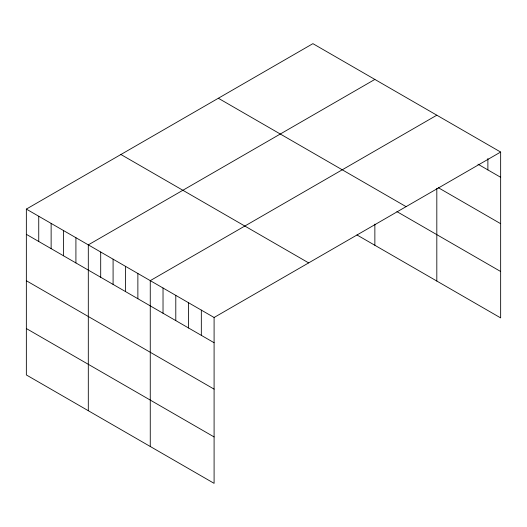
<?xml version="1.0" encoding="UTF-8"?>
<svg xmlns="http://www.w3.org/2000/svg" width="527" height="527" viewBox="0 0 527 527"><rect width="100%" height="100%" fill="white"/><g stroke="black" fill="none" stroke-linecap="round" stroke-linejoin="round"><path stroke-width="0.79" d="M26.35 209.1L214.094 317.491L214.094 483.345L26.35 374.947L26.35 209.1L312.906 43.655L500.65 152.053L500.65 317.9L356.963 234.943M374.862 79.425L88.305 244.871L88.305 410.717M436.817 115.196L150.261 280.641L150.261 446.488M214.094 317.491L500.65 152.053M477.956 164.18L500.65 177.283M438.233 187.652L500.65 223.692M218.343 98.253L406.086 206.65M396.89 211.59L500.65 271.497M120.914 154.503L308.657 262.894M26.35 234.331L214.094 342.728M26.35 280.733L214.094 389.13M26.35 328.545L214.094 436.936M487.883 158.522L487.883 169.911M436.817 188.429L436.817 281.049M374.862 224.113L374.862 245.279M201.327 310.12L201.327 335.356M188.561 302.748L188.561 327.985M175.794 295.377L175.794 320.614M163.027 288.012L163.027 313.242M137.87 273.487L137.87 298.717M125.479 266.333L125.479 291.563M113.088 259.179L113.088 284.409M100.697 252.025L100.697 277.255M75.914 237.717L75.914 262.947M63.523 230.562L63.523 255.793M51.132 223.408L51.132 248.639M38.741 216.254L38.741 241.485"/></g></svg>
